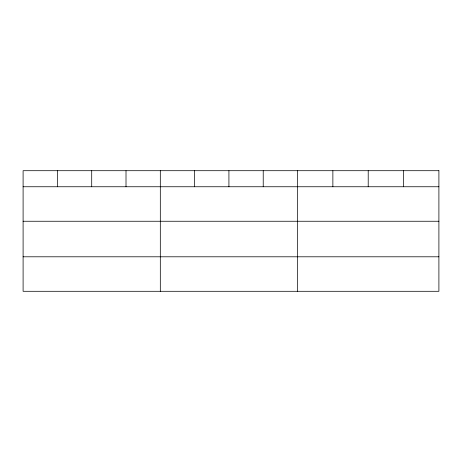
<?xml version="1.0" encoding="UTF-8"?>
<svg xmlns="http://www.w3.org/2000/svg" width="462" height="462" viewBox="0 0 462 462"><rect width="100%" height="100%" fill="white"/><g stroke="black" fill="none" stroke-linecap="round" stroke-linejoin="round"><path stroke-width="0.69" d="M23.1 186.752L438.9 186.752M23.1 221.252L438.9 221.252M23.1 256.797L438.9 256.797M403.557 170.703L403.557 186.752M368.214 170.703L368.214 186.752M332.871 170.703L332.871 186.752M297.528 170.703L297.528 291.297M263.225 170.703L263.225 186.752M228.921 170.703L228.921 186.752M194.618 170.703L194.618 186.752M160.314 170.703L160.314 291.297M126.01 170.703L126.01 186.752M91.707 170.703L91.707 186.752M57.404 170.703L57.404 186.752M438.9 170.703L23.1 170.703L23.1 291.297L438.9 291.297L438.9 170.703"/></g></svg>
